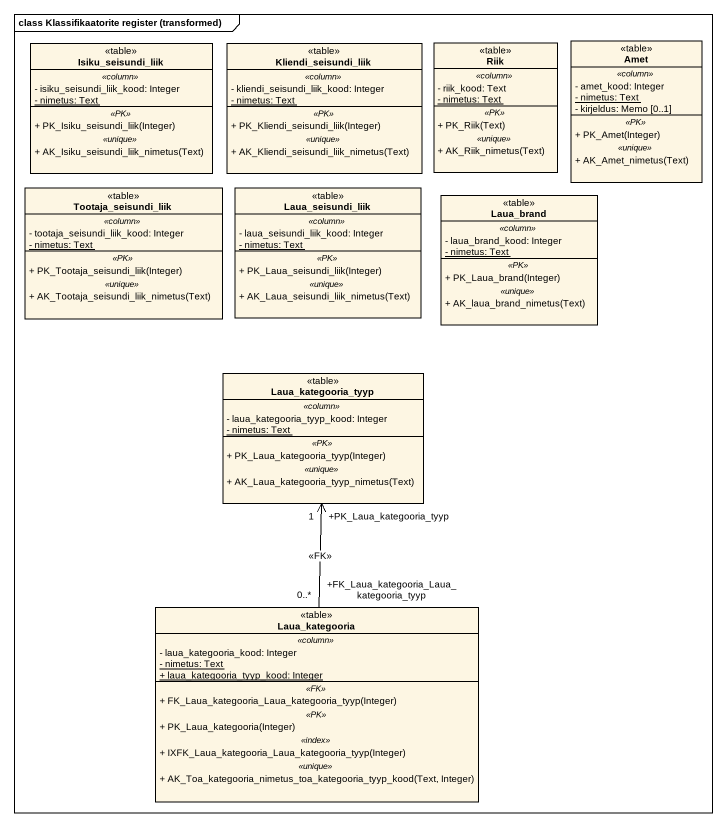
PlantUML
@startuml
mainframe class Klassifikaatorite register (transformed)
hide circle
hide empty members
skinparam classAttributeIconSize 0
class Amet <<table>> {
  .. <<column>> ..
  - amet_kood: Integer
  {static} - nimetus: Text
  - kirjeldus: Memo [0..1]
  .. <<PK>> ..
  + PK_Amet(Integer)
  .. <<unique>> ..
  + AK_Amet_nimetus(Text)
}
class Isiku_seisundi_liik <<table>> {
  .. <<column>> ..
  - isiku_seisundi_liik_kood: Integer
  {static} - nimetus: Text
  .. <<PK>> ..
  + PK_Isiku_seisundi_liik(Integer)
  .. <<unique>> ..
  + AK_Isiku_seisundi_liik_nimetus(Text)
}
class Kliendi_seisundi_liik <<table>> {
  .. <<column>> ..
  - kliendi_seisundi_liik_kood: Integer
  {static} - nimetus: Text
  .. <<PK>> ..
  + PK_Kliendi_seisundi_liik(Integer)
  .. <<unique>> ..
  + AK_Kliendi_seisundi_liik_nimetus(Text)
}
class Riik <<table>> {
  .. <<column>> ..
  - riik_kood: Text
  {static} - nimetus: Text
  .. <<PK>> ..
  + PK_Riik(Text)
  .. <<unique>> ..
  + AK_Riik_nimetus(Text)
}
class Tootaja_seisundi_liik <<table>> {
  .. <<column>> ..
  - tootaja_seisundi_liik_kood: Integer
  {static} - nimetus: Text
  .. <<PK>> ..
  + PK_Tootaja_seisundi_liik(Integer)
  .. <<unique>> ..
  + AK_Tootaja_seisundi_liik_nimetus(Text)
}
class Laua_seisundi_liik <<table>> {
  .. <<column>> ..
  - laua_seisundi_liik_kood: Integer
  {static} - nimetus: Text
  .. <<PK>> ..
  + PK_Laua_seisundi_liik(Integer)
  .. <<unique>> ..
  + AK_Laua_seisundi_liik_nimetus(Text)
}
class Laua_brand <<table>> {
  .. <<column>> ..
  - laua_brand_kood: Integer
  {static} - nimetus: Text
  .. <<PK>> ..
  + PK_Laua_brand(Integer)
  .. <<unique>> ..
  + AK_laua_brand_nimetus(Text)
}
class Laua_kategooria_tyyp <<table>> {
  .. <<column>> ..
  - laua_kategooria_tyyp_kood: Integer
  {static} - nimetus: Text
  .. <<PK>> ..
  + PK_Laua_kategooria_tyyp(Integer)
  .. <<unique>> ..
  + AK_Laua_kategooria_tyyp_nimetus(Text)
}
class Laua_kategooria <<table>> {
  .. <<column>> ..
  - laua_kategooria_kood: Integer
  {static} - nimetus: Text
  {static} + laua_kategooria_tyyp_kood: Integer
  .. <<FK>> ..
  + FK_Laua_kategooria_Laua_kategooria_tyyp(Integer)
  .. <<PK>> ..
  + PK_Laua_kategooria(Integer)
  .. <<index>> ..
  + IXFK_Laua_kategooria_Laua_kategooria_tyyp(Integer)
  .. <<unique>> ..
  + AK_Toa_kategooria_nimetus_toa_kategooria_tyyp_kood(Text, Integer)
}
Laua_kategooria "+FK_Laua_kategooria_Laua_kategooria_tyyp\n0..*" -up-> "+PK_Laua_kategooria_tyyp\n1" Laua_kategooria_tyyp : <<FK>>
@enduml
